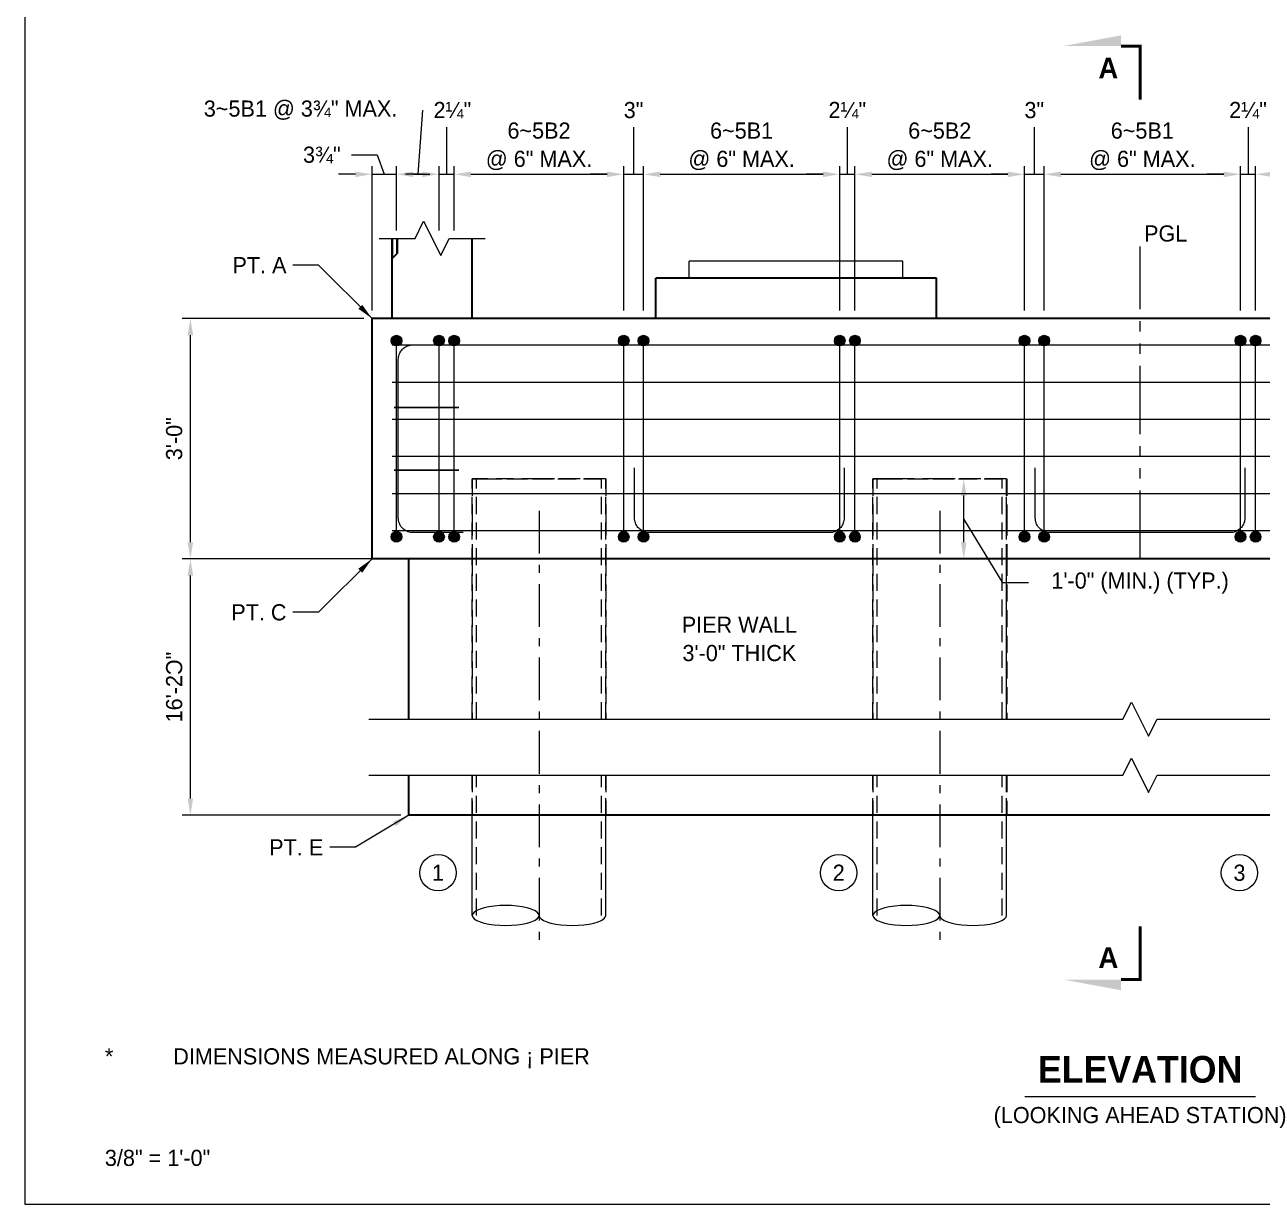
# Model space of a CAD drawing. Extents: x -1 to 861, y -26 to 2.
# Drawn here: x 239 to 254.44, y -25.67 to -10.95 of the extents above; entities that cross this region are included whole.
import ezdxf
from ezdxf.enums import TextEntityAlignment as Align

# ---------------------------------------------------------------- set-up
doc = ezdxf.new("R2010")
doc.units = 21
doc.header["$MEASUREMENT"] = 0
for name, pattern in [('DGN2', [0.12, 0.08, -0.04]), ('DGN4', [0.336, 0.2, -0.053, 0.03, -0.053]), ('DGN6', [0.584, 0.32, -0.056, 0.048, -0.056, 0.048, -0.056])]:
    doc.linetypes.add(name, pattern=pattern)
for name, color, linetype, lineweight in [('BaseLineSurveyPGL', 1, 'DGN6', 9), ('BearingPadMisc', 5, 'Continuous', 15), ('Border', 7, 'Continuous', 15), ('CL_Minor', 7, 'DGN4', 9), ('Dimension', 7, 'Continuous', 9), ('Leader', 7, 'Continuous', 9), ('PileSteel', 30, 'Continuous', 15), ('PileSteel_h', 30, 'DGN2', 15), ('Rebar', 2, 'Continuous', 15), ('SubStrConc', 3, 'Continuous', 30), ('SubStrConc2', 3, 'Continuous', 30), ('SubStrConc2_h', 3, 'DGN2', 30), ('SubStrConc_h', 3, 'DGN2', 30), ('Symbols', 7, 'Continuous', 15), ('TextStructures', 7, 'Continuous', 9)]:
    doc.layers.add(name, color=color, linetype=linetype, lineweight=lineweight)
doc.styles.add('FDOT Bold (Large)', font='FDOTBold.ttf')
doc.styles.add('FDOT Structures', font='FDOT.ttf')
doc.styles.add('FDOT Structures Annotation', font='FDOT.ttf')
doc.styles.add('FDOT Structures Views_SectionArrow', font='FDOTBold.ttf')

msp = doc.modelspace()

# ---------------------------------------------------------------- hatches: boundary and pattern name
at = {"layer": 'Rebar'}
h = msp.add_hatch(color=256, dxfattribs=at)
h.dxf.hatch_style = 1
edge = h.paths.add_edge_path()
edge.add_arc((243.638, -14.888), 0.0667, 0, 360)
h = msp.add_hatch(color=256, dxfattribs=at)
h.dxf.hatch_style = 1
edge = h.paths.add_edge_path()
edge.add_arc((244.169, -14.888), 0.0667, 0, 360)
h = msp.add_hatch(color=256, dxfattribs=at)
h.dxf.hatch_style = 1
edge = h.paths.add_edge_path()
edge.add_arc((244.359, -14.888), 0.0667, 0, 360)
h = msp.add_hatch(color=256, dxfattribs=at)
h.dxf.hatch_style = 1
edge = h.paths.add_edge_path()
edge.add_arc((246.474, -14.888), 0.0667, 0, 360)
h = msp.add_hatch(color=256, dxfattribs=at)
h.dxf.hatch_style = 1
edge = h.paths.add_edge_path()
edge.add_arc((246.721, -14.888), 0.0667, 0, 360)
h = msp.add_hatch(color=256, dxfattribs=at)
h.dxf.hatch_style = 1
edge = h.paths.add_edge_path()
edge.add_arc((249.169, -14.888), 0.0667, 0, 360)
h = msp.add_hatch(color=256, dxfattribs=at)
h.dxf.hatch_style = 1
edge = h.paths.add_edge_path()
edge.add_arc((249.359, -14.888), 0.0667, 0, 360)
h = msp.add_hatch(color=256, dxfattribs=at)
h.dxf.hatch_style = 1
edge = h.paths.add_edge_path()
edge.add_arc((251.474, -14.888), 0.0667, 0, 360)
h = msp.add_hatch(color=256, dxfattribs=at)
h.dxf.hatch_style = 1
edge = h.paths.add_edge_path()
edge.add_arc((251.721, -14.888), 0.0667, 0, 360)
h = msp.add_hatch(color=256, dxfattribs=at)
h.dxf.hatch_style = 1
edge = h.paths.add_edge_path()
edge.add_arc((254.169, -14.888), 0.0667, 0, 360)
h = msp.add_hatch(color=256, dxfattribs=at)
h.dxf.hatch_style = 1
edge = h.paths.add_edge_path()
edge.add_arc((254.359, -14.888), 0.0667, 0, 360)
h = msp.add_hatch(color=256, dxfattribs=at)
h.dxf.hatch_style = 1
edge = h.paths.add_edge_path()
edge.add_arc((243.638, -17.336), 0.0667, 0, 360)
h = msp.add_hatch(color=256, dxfattribs=at)
h.dxf.hatch_style = 1
edge = h.paths.add_edge_path()
edge.add_arc((244.169, -17.336), 0.0667, 0, 360)
h = msp.add_hatch(color=256, dxfattribs=at)
h.dxf.hatch_style = 1
edge = h.paths.add_edge_path()
edge.add_arc((244.359, -17.336), 0.0667, 0, 360)
h = msp.add_hatch(color=256, dxfattribs=at)
h.dxf.hatch_style = 1
edge = h.paths.add_edge_path()
edge.add_arc((246.474, -17.336), 0.0667, 0, 360)
h = msp.add_hatch(color=256, dxfattribs=at)
h.dxf.hatch_style = 1
edge = h.paths.add_edge_path()
edge.add_arc((246.721, -17.336), 0.0667, 0, 360)
h = msp.add_hatch(color=256, dxfattribs=at)
h.dxf.hatch_style = 1
edge = h.paths.add_edge_path()
edge.add_arc((249.169, -17.336), 0.0667, 0, 360)
h = msp.add_hatch(color=256, dxfattribs=at)
h.dxf.hatch_style = 1
edge = h.paths.add_edge_path()
edge.add_arc((249.359, -17.336), 0.0667, 0, 360)
h = msp.add_hatch(color=256, dxfattribs=at)
h.dxf.hatch_style = 1
edge = h.paths.add_edge_path()
edge.add_arc((251.474, -17.336), 0.0667, 0, 360)
h = msp.add_hatch(color=256, dxfattribs=at)
h.dxf.hatch_style = 1
edge = h.paths.add_edge_path()
edge.add_arc((251.721, -17.336), 0.0667, 0, 360)
h = msp.add_hatch(color=256, dxfattribs=at)
h.dxf.hatch_style = 1
edge = h.paths.add_edge_path()
edge.add_arc((254.169, -17.336), 0.0667, 0, 360)
h = msp.add_hatch(color=256, dxfattribs=at)
h.dxf.hatch_style = 1
edge = h.paths.add_edge_path()
edge.add_arc((254.359, -17.336), 0.0667, 0, 360)

# ---------------------------------------------------------------- linework, layer by layer
at = {"layer": 'BaseLineSurveyPGL', "ltscale": 2.666667}
msp.add_line((252.917, -17.612), (252.917, -13.712), dxfattribs=at)
at = {"layer": 'BearingPadMisc'}
for points in [[(249.958, -13.897), (247.292, -13.897)], [(247.292, -14.11), (247.292, -13.897)], [(247.292, -13.897), (247.292, -13.897)], [(247.292, -14.11), (247.292, -13.897)], [(247.292, -13.897), (247.292, -13.897)], [(247.292, -13.897), (247.292, -13.897)], [(247.292, -14.11), (247.292, -13.897)], [(247.292, -13.897), (247.292, -13.897)], [(247.292, -14.11), (247.292, -13.897)], [(247.292, -13.897), (247.292, -13.897)], [(249.958, -14.11), (249.958, -13.897)]]:
    msp.add_lwpolyline(points, dxfattribs=at)
at = {"layer": 'CL_Minor', "ltscale": 2.666667}
for p, q in [((245.417, -17.012), (245.417, -22.382)), ((250.417, -17.012), (250.417, -22.382))]:
    msp.add_line(p, q, dxfattribs=at)
at = {"layer": 'Dimension'}
for p, q in [((243.125, -12.812), (242.917, -12.812)), ((243.333, -14.512), (243.333, -12.712)), ((243.333, -12.812), (243.638, -12.812)), ((243.638, -13.512), (243.638, -12.712)), ((243.638, -13.512), (243.638, -12.712)), ((243.961, -12.812), (243.752, -12.812)), ((243.846, -12.812), (244.054, -12.812)), ((243.846, -12.812), (243.961, -12.812)), ((244.169, -13.512), (244.169, -12.712)), ((244.169, -13.512), (244.169, -12.712)), ((244.169, -12.812), (244.359, -12.812)), ((244.359, -13.512), (244.359, -12.712)), ((244.359, -13.512), (244.359, -12.712)), ((246.474, -14.512), (246.474, -12.712)), ((246.474, -14.512), (246.474, -12.712)), ((246.474, -12.812), (246.721, -12.812)), ((246.721, -14.512), (246.721, -12.712)), ((246.721, -14.512), (246.721, -12.712)), ((246.929, -12.812), (247.137, -12.812)), ((248.961, -12.812), (248.752, -12.812)), ((249.169, -14.512), (249.169, -12.712)), ((249.169, -14.512), (249.169, -12.712)), ((249.169, -12.812), (249.359, -12.812)), ((249.359, -14.512), (249.359, -12.712)), ((249.359, -14.512), (249.359, -12.712)), ((251.474, -14.512), (251.474, -12.712)), ((251.474, -14.512), (251.474, -12.712)), ((251.474, -12.812), (251.721, -12.812)), ((251.721, -14.512), (251.721, -12.712)), ((251.721, -14.512), (251.721, -12.712)), ((251.929, -12.812), (252.137, -12.812)), ((253.961, -12.812), (253.752, -12.812)), ((254.169, -14.512), (254.169, -12.712)), ((254.169, -14.512), (254.169, -12.712)), ((254.169, -12.812), (254.359, -12.812)), ((254.359, -14.512), (254.359, -12.712)), ((254.359, -14.512), (254.359, -12.712)), ((243.233, -14.612), (240.966, -14.612)), ((241.067, -17.404), (241.067, -14.821)), ((250.717, -17.404), (250.717, -16.821)), ((243.233, -17.612), (240.966, -17.612)), ((243.691, -17.612), (240.966, -17.612)), ((241.067, -20.604), (241.067, -17.821)), ((243.691, -20.812), (240.966, -20.812))]:
    msp.add_line(p, q, dxfattribs=at)
for points in [[(243.964, -12.012), (243.903, -12.812)], [(244.264, -12.224), (244.264, -12.812)], [(246.597, -12.224), (246.597, -12.812)], [(249.264, -12.224), (249.264, -12.812)], [(251.597, -12.224), (251.597, -12.812)], [(254.264, -12.224), (254.264, -12.812)], [(243.076, -12.57), (243.396, -12.57), (243.485, -12.812)], [(251.523, -17.913), (251.203, -17.913), (250.717, -17.112)]]:
    msp.add_lwpolyline(points, dxfattribs=at)
for points in [[(243.125, -12.778), (243.333, -12.812), (243.125, -12.847)], [(243.846, -12.847), (243.638, -12.812), (243.846, -12.778)], [(243.846, -12.847), (243.638, -12.812), (243.846, -12.778)], [(243.961, -12.778), (244.169, -12.812), (243.961, -12.847)], [(243.961, -12.778), (244.169, -12.812), (243.961, -12.847)], [(244.568, -12.847), (244.359, -12.812), (244.568, -12.778)], [(244.568, -12.847), (244.359, -12.812), (244.568, -12.778)], [(246.266, -12.778), (246.474, -12.812), (246.266, -12.847)], [(246.266, -12.778), (246.474, -12.812), (246.266, -12.847)], [(246.929, -12.847), (246.721, -12.812), (246.929, -12.778)], [(246.929, -12.847), (246.721, -12.812), (246.929, -12.778)], [(248.961, -12.778), (249.169, -12.812), (248.961, -12.847)], [(248.961, -12.778), (249.169, -12.812), (248.961, -12.847)], [(249.568, -12.847), (249.359, -12.812), (249.568, -12.778)], [(249.568, -12.847), (249.359, -12.812), (249.568, -12.778)], [(251.266, -12.778), (251.474, -12.812), (251.266, -12.847)], [(251.266, -12.778), (251.474, -12.812), (251.266, -12.847)], [(251.929, -12.847), (251.721, -12.812), (251.929, -12.778)], [(251.929, -12.847), (251.721, -12.812), (251.929, -12.778)], [(253.961, -12.778), (254.169, -12.812), (253.961, -12.847)], [(253.961, -12.778), (254.169, -12.812), (253.961, -12.847)], [(254.568, -12.847), (254.359, -12.812), (254.568, -12.778)], [(254.568, -12.847), (254.359, -12.812), (254.568, -12.778)], [(241.032, -14.821), (241.067, -14.612), (241.101, -14.821)], [(250.682, -16.821), (250.717, -16.612), (250.751, -16.821)], [(241.101, -17.404), (241.067, -17.612), (241.032, -17.404)], [(250.751, -17.404), (250.717, -17.612), (250.682, -17.404)], [(241.032, -17.821), (241.067, -17.612), (241.101, -17.821)], [(241.101, -20.604), (241.067, -20.812), (241.032, -20.604)]]:
    msp.add_solid(points, dxfattribs=at)
at = {"layer": 'Leader'}
for points in [[(243.333, -14.612), (242.667, -13.946), (242.347, -13.946)], [(243.333, -17.612), (242.667, -18.279), (242.347, -18.279)], [(243.792, -20.812), (243.125, -21.212), (242.805, -21.212)]]:
    msp.add_lwpolyline(points, dxfattribs=at)
for points in [[(243.333, -14.612), (243.162, -14.49), (243.211, -14.441)], [(243.333, -17.612), (243.211, -17.784), (243.162, -17.735)], [(243.792, -20.812), (243.631, -20.949), (243.595, -20.89)]]:
    msp.add_solid(points, dxfattribs=at)
at = {"layer": 'PileSteel'}
for points in [[(244.583, -22.062), (244.583, -20.812)], [(246.25, -22.062), (246.25, -20.812)], [(249.583, -22.062), (249.583, -20.812)], [(251.25, -22.062), (251.25, -20.812)], [(245.417, -22.062), (245.41, -22.041), (245.392, -22.02), (245.361, -22), (245.319, -21.982), (245.268, -21.967), (245.208, -21.954), (245.143, -21.945), (245.072, -21.939), (245, -21.937), (244.928, -21.939), (244.858, -21.945), (244.792, -21.954), (244.732, -21.967), (244.681, -21.982), (244.639, -22), (244.609, -22.02), (244.59, -22.041), (244.583, -22.062), (244.59, -22.084), (244.609, -22.105), (244.639, -22.125), (244.681, -22.143), (244.732, -22.158), (244.792, -22.171), (244.858, -22.18), (244.928, -22.185), (245, -22.187), (245.072, -22.185), (245.143, -22.18), (245.208, -22.171), (245.268, -22.158), (245.319, -22.143), (245.361, -22.125), (245.392, -22.105), (245.41, -22.084), (245.417, -22.062)], [(245.417, -22.062), (245.423, -22.084), (245.442, -22.105), (245.473, -22.125), (245.514, -22.143), (245.566, -22.158), (245.625, -22.171), (245.691, -22.18), (245.761, -22.185), (245.833, -22.187), (245.906, -22.185), (245.976, -22.18), (246.042, -22.171), (246.101, -22.158), (246.153, -22.143), (246.194, -22.125), (246.225, -22.105), (246.244, -22.084), (246.25, -22.062)], [(250.417, -22.062), (250.41, -22.041), (250.392, -22.02), (250.361, -22), (250.319, -21.982), (250.268, -21.967), (250.208, -21.954), (250.143, -21.945), (250.072, -21.939), (250, -21.937), (249.928, -21.939), (249.858, -21.945), (249.792, -21.954), (249.732, -21.967), (249.681, -21.982), (249.639, -22), (249.609, -22.02), (249.59, -22.041), (249.583, -22.062), (249.59, -22.084), (249.609, -22.105), (249.639, -22.125), (249.681, -22.143), (249.732, -22.158), (249.792, -22.171), (249.858, -22.18), (249.928, -22.185), (250, -22.187), (250.072, -22.185), (250.143, -22.18), (250.208, -22.171), (250.268, -22.158), (250.319, -22.143), (250.361, -22.125), (250.392, -22.105), (250.41, -22.084), (250.417, -22.062)], [(250.417, -22.062), (250.423, -22.084), (250.442, -22.105), (250.473, -22.125), (250.514, -22.143), (250.566, -22.158), (250.625, -22.171), (250.691, -22.18), (250.761, -22.185), (250.833, -22.187), (250.906, -22.185), (250.976, -22.18), (251.042, -22.171), (251.101, -22.158), (251.153, -22.143), (251.194, -22.125), (251.225, -22.105), (251.244, -22.084), (251.25, -22.062)]]:
    msp.add_lwpolyline(points, dxfattribs=at)
at = {"layer": 'PileSteel_h', "ltscale": 2.666667}
for points in [[(245.417, -16.612), (244.583, -16.612)], [(244.583, -16.612), (244.695, -16.612), (245.669, -16.612), (246.25, -16.612)], [(245.417, -16.612), (244.583, -16.612)], [(244.583, -16.612), (244.695, -16.612), (245.669, -16.612), (246.25, -16.612)], [(244.583, -16.612), (244.583, -17.107), (244.583, -17.612)], [(244.583, -19.612), (244.583, -16.612)], [(245.417, -16.612), (244.635, -16.612)], [(244.635, -16.612), (244.74, -16.612), (245.653, -16.612), (246.198, -16.612)], [(244.635, -19.612), (244.635, -16.612)], [(246.25, -16.612), (245.417, -16.612)], [(246.25, -16.612), (245.417, -16.612)], [(246.198, -16.612), (245.417, -16.612)], [(246.198, -19.612), (246.198, -16.612)], [(246.25, -16.612), (246.25, -17.107), (246.25, -17.612)], [(246.25, -19.612), (246.25, -16.612)], [(250.417, -16.612), (249.583, -16.612)], [(249.583, -16.612), (249.695, -16.612), (250.669, -16.612), (251.25, -16.612)], [(250.417, -16.612), (249.583, -16.612)], [(249.583, -16.612), (249.695, -16.612), (250.669, -16.612), (251.25, -16.612)], [(249.583, -16.612), (249.583, -17.107), (249.583, -17.612)], [(249.583, -19.612), (249.583, -16.612)], [(250.417, -16.612), (249.89, -16.612), (249.635, -16.612)], [(249.635, -16.612), (249.74, -16.612), (250.653, -16.612), (251.198, -16.612)], [(249.635, -19.612), (249.635, -16.612)], [(251.25, -16.612), (250.417, -16.612)], [(251.25, -16.612), (250.417, -16.612)], [(251.198, -16.612), (250.417, -16.612)], [(251.198, -19.612), (251.198, -16.612)], [(251.25, -19.612), (251.25, -16.612)], [(244.583, -17.612), (244.583, -19.612)], [(246.25, -17.612), (246.25, -19.612)], [(249.583, -17.612), (249.583, -19.612)], [(244.583, -20.312), (244.583, -20.812)], [(244.583, -20.812), (244.583, -20.312)], [(244.635, -22.062), (244.635, -20.312)], [(246.198, -22.062), (246.198, -20.312)], [(246.25, -20.312), (246.25, -20.812)], [(246.25, -20.812), (246.25, -20.312)], [(249.583, -20.312), (249.583, -20.812)], [(249.583, -20.812), (249.583, -20.312)], [(249.635, -22.062), (249.635, -20.312)], [(251.198, -22.062), (251.198, -20.312)], [(251.25, -20.812), (251.25, -20.312)]]:
    msp.add_lwpolyline(points, dxfattribs=at)
at = {"layer": 'Rebar'}
for p, q in [((243.638, -17.336), (243.638, -14.888)), ((244.169, -17.336), (244.169, -14.888)), ((244.359, -17.336), (244.359, -14.888)), ((246.474, -17.336), (246.474, -14.888)), ((246.721, -17.336), (246.721, -14.888)), ((249.169, -17.336), (249.169, -14.888)), ((249.359, -17.336), (249.359, -14.888)), ((251.474, -17.336), (251.474, -14.888)), ((251.721, -17.336), (251.721, -14.888)), ((254.169, -17.336), (254.169, -14.888)), ((254.359, -17.336), (254.359, -14.888))]:
    msp.add_line(p, q, dxfattribs=at)
for points in [[(262.25, -14.946), (243.583, -14.946)], [(244.469, -17.284), (243.844, -17.284), (243.828, -17.283), (243.812, -17.281), (243.797, -17.278), (243.781, -17.273), (243.767, -17.267), (243.753, -17.259), (243.739, -17.251), (243.727, -17.241), (243.715, -17.23), (243.704, -17.219), (243.694, -17.206), (243.686, -17.193), (243.679, -17.179), (243.672, -17.164), (243.668, -17.149), (243.664, -17.133), (243.662, -17.117), (243.661, -17.102), (243.661, -17.102), (243.661, -15.123), (243.662, -15.107), (243.664, -15.092), (243.668, -15.076), (243.672, -15.061), (243.679, -15.046), (243.686, -15.032), (243.694, -15.019), (243.704, -15.006), (243.715, -14.994), (243.727, -14.984), (243.739, -14.974), (243.753, -14.965), (243.767, -14.958), (243.781, -14.952), (243.797, -14.947), (243.812, -14.944), (243.828, -14.942), (243.844, -14.941), (244.469, -14.941)], [(262.25, -15.409), (243.583, -15.409)], [(244.417, -15.722), (243.792, -15.722), (243.776, -15.722), (243.76, -15.722), (243.744, -15.722), (243.729, -15.722), (243.715, -15.722), (243.701, -15.722), (243.687, -15.722), (243.674, -15.722), (243.663, -15.722), (243.652, -15.722), (243.642, -15.722), (243.634, -15.722), (243.626, -15.722), (243.62, -15.722), (243.616, -15.722), (243.612, -15.722), (243.61, -15.722), (243.609, -15.722), (243.609, -15.722), (243.61, -15.722), (243.612, -15.722), (243.616, -15.722), (243.62, -15.722), (243.627, -15.722), (243.634, -15.722), (243.642, -15.722), (243.652, -15.722), (243.663, -15.722), (243.675, -15.722), (243.687, -15.722), (243.701, -15.722), (243.715, -15.722), (243.729, -15.722), (243.745, -15.722), (243.76, -15.722), (243.776, -15.722), (243.792, -15.722), (244.417, -15.722)], [(262.25, -15.873), (243.583, -15.873)], [(262.25, -16.336), (243.583, -16.336)], [(244.417, -16.503), (243.792, -16.503), (243.776, -16.503), (243.76, -16.503), (243.744, -16.503), (243.729, -16.503), (243.715, -16.503), (243.701, -16.503), (243.687, -16.503), (243.674, -16.503), (243.663, -16.503), (243.652, -16.503), (243.642, -16.503), (243.634, -16.503), (243.626, -16.503), (243.62, -16.503), (243.616, -16.503), (243.612, -16.503), (243.61, -16.503), (243.609, -16.503), (243.609, -16.503), (243.61, -16.503), (243.612, -16.503), (243.616, -16.503), (243.62, -16.503), (243.627, -16.503), (243.634, -16.503), (243.642, -16.503), (243.652, -16.503), (243.663, -16.503), (243.675, -16.503), (243.687, -16.503), (243.701, -16.503), (243.715, -16.503), (243.729, -16.503), (243.745, -16.503), (243.76, -16.503), (243.776, -16.503), (243.792, -16.503), (244.417, -16.503)], [(249.224, -16.477), (249.224, -17.102), (249.223, -17.117), (249.221, -17.133), (249.218, -17.149), (249.213, -17.164), (249.207, -17.179), (249.2, -17.193), (249.191, -17.206), (249.181, -17.219), (249.171, -17.23), (249.159, -17.241), (249.146, -17.251), (249.133, -17.259), (249.119, -17.267), (249.104, -17.273), (249.089, -17.278), (249.073, -17.281), (249.058, -17.283), (249.042, -17.284), (246.792, -17.284), (246.776, -17.283), (246.76, -17.281), (246.745, -17.278), (246.729, -17.273), (246.715, -17.267), (246.701, -17.259), (246.687, -17.251), (246.675, -17.241), (246.663, -17.23), (246.652, -17.219), (246.642, -17.206), (246.634, -17.193), (246.626, -17.179), (246.62, -17.164), (246.616, -17.149), (246.612, -17.133), (246.61, -17.117), (246.609, -17.102), (246.609, -17.102), (246.609, -16.477)], [(254.224, -16.477), (254.224, -17.102), (254.223, -17.117), (254.221, -17.133), (254.218, -17.149), (254.213, -17.164), (254.207, -17.179), (254.2, -17.193), (254.191, -17.206), (254.181, -17.219), (254.171, -17.23), (254.159, -17.241), (254.146, -17.251), (254.133, -17.259), (254.119, -17.267), (254.104, -17.273), (254.089, -17.278), (254.073, -17.281), (254.058, -17.283), (254.042, -17.284), (251.792, -17.284), (251.776, -17.283), (251.76, -17.281), (251.745, -17.278), (251.729, -17.273), (251.715, -17.267), (251.701, -17.259), (251.687, -17.251), (251.675, -17.241), (251.663, -17.23), (251.652, -17.219), (251.642, -17.206), (251.634, -17.193), (251.626, -17.179), (251.62, -17.164), (251.616, -17.149), (251.612, -17.133), (251.61, -17.117), (251.609, -17.102), (251.609, -17.102), (251.609, -16.477)], [(262.25, -16.8), (243.583, -16.8)], [(262.25, -17.263), (243.583, -17.263)]]:
    msp.add_lwpolyline(points, dxfattribs=at)
for centre in [(243.638, -14.888), (244.169, -14.888), (244.359, -14.888), (246.474, -14.888), (246.721, -14.888), (249.169, -14.888), (249.359, -14.888), (251.474, -14.888), (251.721, -14.888), (254.169, -14.888), (254.359, -14.888), (243.638, -17.336), (244.169, -17.336), (244.359, -17.336), (246.474, -17.336), (246.721, -17.336), (249.169, -17.336), (249.359, -17.336), (251.474, -17.336), (251.721, -17.336), (254.169, -17.336), (254.359, -17.336)]:
    msp.add_circle(centre, 0.0667, dxfattribs=at)
at = {"layer": 'SubStrConc'}
for points in [[(262.5, -14.612), (243.333, -14.612)], [(243.333, -17.612), (243.333, -14.612)], [(243.333, -14.612), (243.333, -14.612)], [(243.333, -14.612), (243.333, -14.612)], [(243.333, -17.612), (243.333, -14.612)], [(262.5, -17.612), (243.333, -17.612)], [(243.333, -17.612), (243.333, -17.612)], [(243.792, -19.612), (243.792, -17.612)], [(243.792, -19.612), (243.792, -17.612)], [(243.792, -20.812), (243.792, -20.312)], [(243.792, -20.812), (243.792, -20.312)], [(262.042, -20.812), (243.792, -20.812)], [(243.792, -20.812), (243.792, -20.812)], [(243.792, -20.812), (243.792, -20.812)]]:
    msp.add_lwpolyline(points, dxfattribs=at)
at = {"layer": 'SubStrConc2'}
for points in [[(243.583, -14.612), (243.583, -13.612)], [(243.583, -14.612), (243.583, -13.612)], [(243.583, -13.612), (243.583, -13.862)], [(243.583, -13.862), (243.583, -13.612)], [(244.583, -14.612), (244.583, -13.612)], [(243.583, -13.862), (243.583, -13.862)], [(243.583, -13.862), (243.583, -13.862)], [(243.583, -13.862), (243.583, -13.862)], [(250.375, -14.11), (246.875, -14.11)], [(246.875, -14.612), (246.875, -14.11)], [(246.875, -14.11), (246.875, -14.11)], [(246.875, -14.612), (246.875, -14.11)], [(246.875, -14.11), (246.875, -14.11)], [(250.375, -14.612), (250.375, -14.11)], [(244.583, -14.612), (243.583, -14.612)], [(250.375, -14.612), (246.875, -14.612)]]:
    msp.add_lwpolyline(points, dxfattribs=at)
at = {"layer": 'SubStrConc2_h', "ltscale": 2.666667}
for points in [[(243.646, -13.612), (243.646, -13.8)], [(243.646, -13.8), (243.646, -13.612)], [(243.583, -13.862), (243.646, -13.8)], [(243.583, -13.862), (243.646, -13.8)]]:
    msp.add_lwpolyline(points, dxfattribs=at)
at = {"layer": 'SubStrConc_h', "ltscale": 2.666667}
for points in [[(251.25, -16.612), (251.25, -17.107), (251.25, -17.612)], [(251.25, -17.612), (251.25, -19.612)], [(251.25, -20.312), (251.25, -20.812)]]:
    msp.add_lwpolyline(points, dxfattribs=at)
at = {"layer": 'Symbols', "const_width": 0.0373}
for points in [[(252.917, -11.879), (252.917, -11.212), (252.677, -11.212)], [(252.917, -22.196), (252.917, -22.862), (252.677, -22.862)]]:
    msp.add_lwpolyline(points, dxfattribs=at)
at = {"layer": 'Symbols'}
for points in [[(243.423, -13.612), (243.87, -13.612), (243.977, -13.399), (244.19, -13.826), (244.297, -13.612), (244.743, -13.612)], [(243.292, -19.612), (252.703, -19.612), (252.81, -19.399), (253.023, -19.826), (253.13, -19.612), (262.542, -19.612)], [(243.292, -20.312), (252.703, -20.312), (252.81, -20.099), (253.023, -20.526), (253.13, -20.312), (262.542, -20.312)]]:
    msp.add_lwpolyline(points, dxfattribs=at)
for centre in [(244.157, -21.529), (249.157, -21.529), (254.157, -21.529)]:
    msp.add_circle(centre, 0.227, dxfattribs=at)
for points in [[(252.677, -11.212), (251.957, -11.212), (252.677, -11.079)], [(252.677, -22.862), (251.957, -22.862), (252.677, -22.996)]]:
    msp.add_solid(points, dxfattribs=at)
at = {"layer": 'TextStructures'}
msp.add_line((251.477, -24.322), (254.356, -24.322), dxfattribs=at)

# ---------------------------------------------------------------- texts
at = {"layer": 'Border', "style": 'FDOT Structures'}
msp.add_text('3/8" = 1\'-0"', height=0.2016, dxfattribs=at).set_placement((240, -24.987), align=Align.TOP_LEFT)
at = {"layer": 'Dimension', "char_height": 0.2016, "attachment_point": 5, "line_spacing_factor": 1.05, "style": 'FDOT Structures Annotation', "bg_fill": 3, "box_fill_scale": 1.1, "bg_fill_color": 0}
for s, insert in [('3~5B1 @ 3¾" MAX.', (242.442, -12.012)), ('2¼"', (244.336, -12.012)), ('3"', (246.597, -12.012)), ('2¼"', (249.264, -12.012)), ('3"', (251.597, -12.012)), ('2¼"', (254.264, -12.012)), ('6~5B2\\P@ 6" MAX.', (245.417, -12.463)), ('6~5B1\\P@ 6" MAX.', (247.945, -12.463)), ('6~5B2\\P@ 6" MAX.', (250.417, -12.463)), ('6~5B1\\P@ 6" MAX.', (252.945, -12.463)), ('3¾"', (242.707, -12.57)), ('1\'-0" (MIN.) (TYP.)', (252.917, -17.913))]:
    msp.add_mtext(s, dxfattribs=dict(at, insert=insert))
at = {"layer": 'TextStructures'}
for s, height, style, p in [('A', 0.256, 'FDOT Structures Views_SectionArrow', (252.521, -11.486)), ('1', 0.202, 'FDOT Structures', (244.157, -21.529)), ('2', 0.202, 'FDOT Structures', (249.157, -21.529)), ('3', 0.202, 'FDOT Structures', (254.157, -21.529)), ('A', 0.256, 'FDOT Structures Views_SectionArrow', (252.521, -22.588))]:
    msp.add_text(s, height=height, dxfattribs=dict(at, style=style)).set_placement(p, align=Align.MIDDLE_CENTER)
at = {"layer": 'TextStructures', "style": 'FDOT Structures'}
for s, height, p in [('PGL', 0.2016, (252.967, -13.712)), ('*', 0.202, (240, -23.982)), ('DIMENSIONS MEASURED ALONG ¡ PIER', 0.2016, (240.853, -23.982))]:
    msp.add_text(s, height=height, dxfattribs=at).set_placement(p, align=Align.BOTTOM_LEFT)
for s, p in [('PT. A', (242.266, -13.946)), ('PT. C', (242.266, -18.279)), ('PT. E', (242.724, -21.212))]:
    msp.add_text(s, height=0.2016, dxfattribs=at).set_placement(p, align=Align.MIDDLE_RIGHT)
at = {"layer": 'TextStructures'}
for s, height, style, p in [('ELEVATION', 0.3333, 'FDOT Bold (Large)', (252.917, -24.249)), ('(LOOKING AHEAD STATION)', 0.2016, 'FDOT Structures', (252.917, -24.715))]:
    msp.add_text(s, height=height, dxfattribs=dict(at, style=style)).set_placement(p, align=Align.BOTTOM_CENTER)
at = {"layer": 'TextStructures', "insert": (247.917, -18.612), "char_height": 0.2016, "attachment_point": 5, "line_spacing_factor": 1.05, "style": 'FDOT Structures'}
msp.add_mtext('PIER WALL\\P3\'-0" THICK', dxfattribs=at)

# ---------------------------------------------------------------- next in the draw order: linework, layer by layer
at = {"layer": 'Border'}
msp.add_lwpolyline([(239, -25.667), (281.267, -25.667), (281.267, 1), (239, 1)], close=True, dxfattribs=at)
at = {"layer": 'Dimension'}
for p, q in [((244.568, -12.812), (244.776, -12.812)), ((244.568, -12.812), (246.266, -12.812)), ((246.266, -12.812), (246.057, -12.812)), ((246.929, -12.812), (248.961, -12.812)), ((249.568, -12.812), (249.776, -12.812)), ((249.568, -12.812), (251.266, -12.812)), ((251.266, -12.812), (251.057, -12.812)), ((251.929, -12.812), (253.961, -12.812))]:
    msp.add_line(p, q, dxfattribs=at)

# ---------------------------------------------------------------- next in the draw order: texts
at = {"layer": 'Dimension', "char_height": 0.2016, "attachment_point": 5, "rotation": 90, "style": 'FDOT Structures Annotation', "bg_fill": 3, "box_fill_scale": 1.1, "bg_fill_color": 1}
for s, insert in [('3\'-0"', (240.865, -16.112)), ('16\'-2Ɔ"', (240.865, -19.212))]:
    msp.add_mtext(s, dxfattribs=dict(at, insert=insert))

doc.saveas('drawing.dxf')
